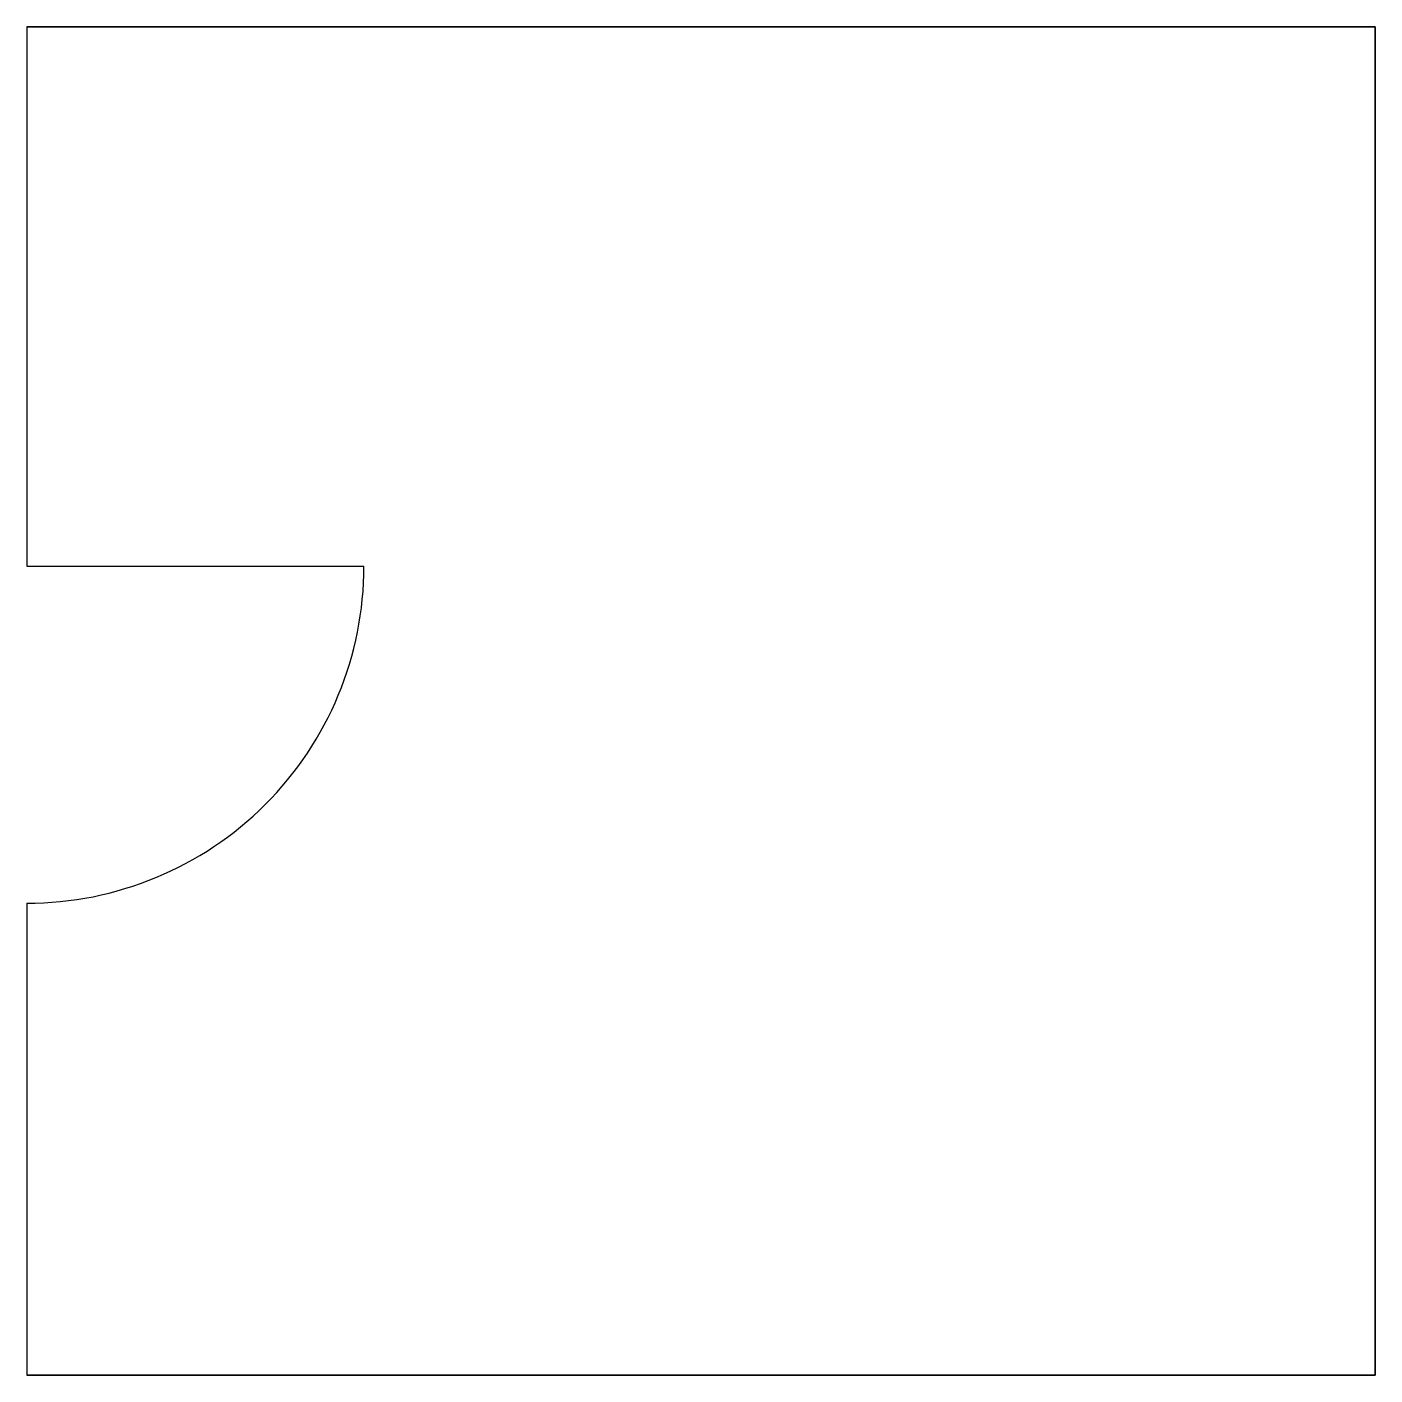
# Model space of a CAD drawing. Extents: x 0 to 10, y 0 to 10.
import ezdxf

# ---------------------------------------------------------------- set-up
doc = ezdxf.new("R2010")
doc.units = 0
doc.layers.get('0').update_dxf_attribs({"linetype": 'CONTINUOUS'})

# ---------------------------------------------------------------- blocks, each defined once
blk = doc.blocks.new('*U6')
at = {"color": 7}
for p, q in [((0, 10, 10), (10, 10, 10)), ((0, 10), (0, 10, 10)), ((0, 10, 10), (0, 6, 10)), ((0, 10), (0, 6)), ((10, 10), (0, 10)), ((10, 10), (10, 0)), ((10, 10, 10), (10, 10)), ((10, 0, 10), (10, 10, 10)), ((0, 6), (0, 6, 10)), ((0, 6, 10), (2.5, 6, 10)), ((0, 6), (2.5, 6)), ((2.5, 6), (2.5, 6, 10)), ((2.5, 6), (2.5, 6, 10)), ((2.309699, 5.043292), (2.309699, 5.043292, 10)), ((1.767767, 4.232233), (1.767767, 4.232233, 10)), ((0.956708, 3.690301), (0.956708, 3.690301, 10)), ((0, 3.5, 10), (0, 0, 10)), ((0, 3.5), (0, 0)), ((0, 3.5), (0, 3.5, 10)), ((0, 3.5), (0, 3.5, 10)), ((10, 0), (0, 0)), ((0, 0), (0, 0, 10)), ((0, 0, 10), (10, 0, 10)), ((10, 0, 10), (10, 0))]:
    blk.add_line(p, q, dxfattribs=at)
for centre in [(0, 6), (0, 6, 10)]:
    blk.add_arc(centre, 2.5, 269.999997, 0, dxfattribs=at)

msp = doc.modelspace()

# ---------------------------------------------------------------- block references
msp.add_blockref('*U6', (0, 0))

doc.saveas('drawing.dxf')
